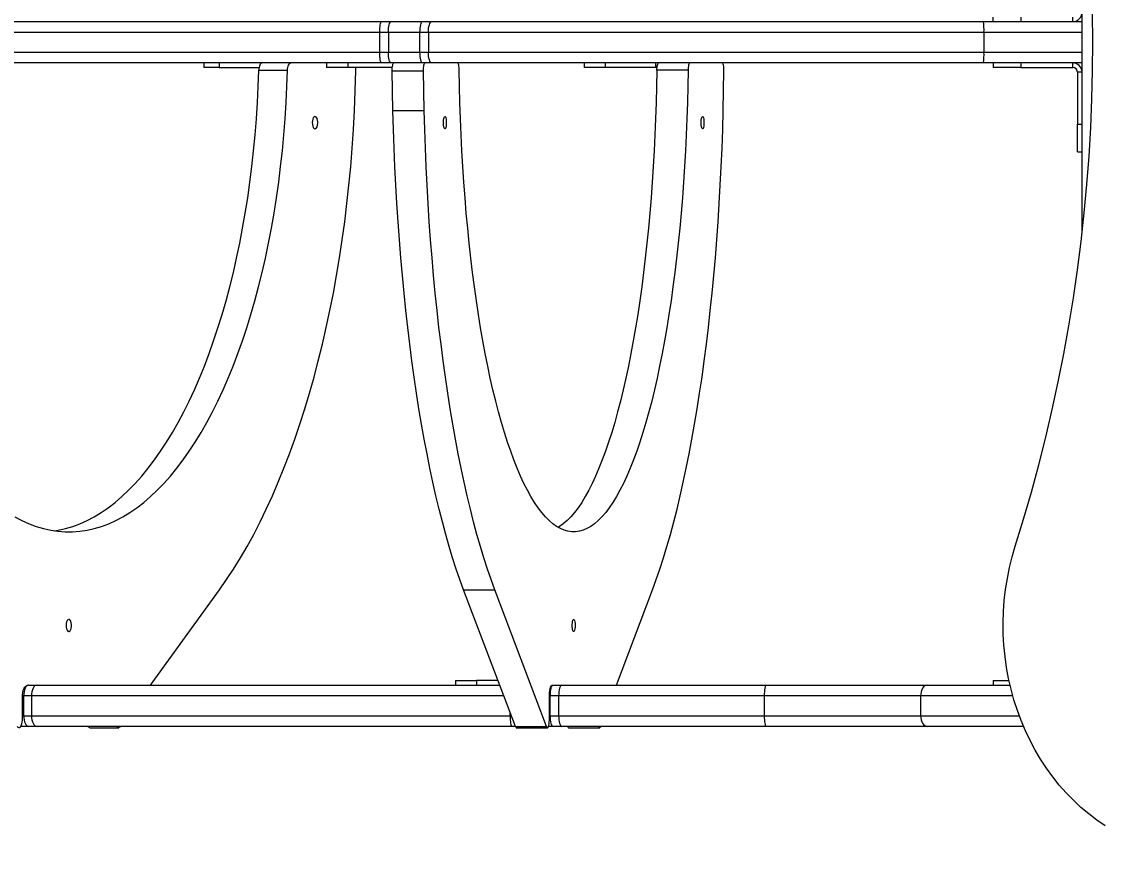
# Model space of a CAD drawing. Header units: millimetres. Extents: x -9608 to 9087, y -7864 to 6934.
# Drawn here: x -4227 to -3520, y -2474 to -1931 of the extents above; entities that cross this region are included whole.
import ezdxf

# ---------------------------------------------------------------- set-up
doc = ezdxf.new("R2010")
doc.units = ezdxf.units.MM
for name, color, linetype in [('DIKOM_ОБЪЕКТ', 7, 'Continuous'), ('DIKOM_РАЗМЕР_ЗОНА', 7, 'Continuous'), ('DIKOM_РАЗМЕР_ОБЪЕКТА', 7, 'Continuous')]:
    doc.layers.add(name, color=color, linetype=linetype)
doc.styles.add('style1', font='arial.ttf', dxfattribs={"width": 0.8})
doc.dimstyles.new('1-50', dxfattribs={"dimtxt": 300, "dimasz": 200, "dimexe": 100, "dimexo": 0, "dimgap": 100, "dimtad": 1, "dimtxsty": 'style1', "dimcen": 200, "dimclrd": 7, "dimclre": 7, "dimclrt": 7, "dimadec": 1, "dimazin": 2, "dimtfac": 1, "dimtmove": 0, "dimatfit": 2, "dimfxl": 0, "dimlwd": 25, "dimlwe": 18, "dimarcsym": 0})

# ---------------------------------------------------------------- blocks, each defined once
blk = doc.blocks.new('*D16')
at = {"layer": 'Defpoints', "color": 0, "transparency": 16777216}
for p in [(-6124.98, 3662.49), (7038.99, -2261.04), (7038.99, -7136.19)]:
    blk.add_point(p, dxfattribs=at)
at = {"layer": 'DIKOM_РАЗМЕР_ОБЪЕКТА', "color": 7, "lineweight": 18, "transparency": 16777216}
for p, q in [((-6124.98, 3662.49), (-6124.98, -7236.19)), ((7038.99, -2261.04), (7038.99, -7236.19))]:
    blk.add_line(p, q, dxfattribs=at)
at = {"layer": 'DIKOM_РАЗМЕР_ОБЪЕКТА', "color": 7, "lineweight": 25, "transparency": 16777216}
blk.add_line((-5924.98, -7136.19), (6838.99, -7136.19), dxfattribs=at)
at = {"layer": 'DIKOM_РАЗМЕР_ОБЪЕКТА', "color": 7, "transparency": 16777216}
for points in [[(-5924.98, -7102.86), (-5924.98, -7169.53), (-6124.98, -7136.19)], [(6838.99, -7102.86), (6838.99, -7169.53), (7038.99, -7136.19)]]:
    blk.add_solid(points, dxfattribs=at)
at = {"layer": 'DIKOM_РАЗМЕР_ОБЪЕКТА', "color": 7, "transparency": 16777216, "insert": (326.37, -6882.92), "char_height": 300, "attachment_point": 5, "style": 'style1'}
blk.add_mtext('13200', dxfattribs=at)
blk = doc.blocks.new('*D17')
at = {"layer": 'Defpoints', "color": 0, "transparency": 16777216}
for p in [(779.88, 5437.62), (-8598.73, -4942.04), (837.12, -4942.04)]:
    blk.add_point(p, dxfattribs=at)
at = {"layer": 'DIKOM_РАЗМЕР_ОБЪЕКТА', "color": 7, "lineweight": 18, "transparency": 16777216}
for p, q in [((779.88, 5437.62), (-8698.73, 5437.62)), ((837.12, -4942.04), (-8698.73, -4942.04))]:
    blk.add_line(p, q, dxfattribs=at)
at = {"layer": 'DIKOM_РАЗМЕР_ОБЪЕКТА', "color": 7, "lineweight": 25, "transparency": 16777216}
blk.add_line((-8598.73, 5237.62), (-8598.73, -4742.04), dxfattribs=at)
at = {"layer": 'DIKOM_РАЗМЕР_ОБЪЕКТА', "color": 7, "transparency": 16777216}
for points in [[(-8632.07, 5237.62), (-8565.4, 5237.62), (-8598.73, 5437.62)], [(-8632.07, -4742.04), (-8565.4, -4742.04), (-8598.73, -4942.04)]]:
    blk.add_solid(points, dxfattribs=at)
at = {"layer": 'DIKOM_РАЗМЕР_ОБЪЕКТА', "color": 7, "transparency": 16777216, "insert": (-8851.9, -261.45), "char_height": 300, "attachment_point": 5, "rotation": 90, "style": 'style1'}
blk.add_mtext('10400', dxfattribs=at)
blk = doc.blocks.new('*D18')
at = {"layer": 'Defpoints', "color": 0, "transparency": 16777216}
for p in [(-1043.16, 6929.58), (-9158.14, -6445.84), (-215.07, -6445.84)]:
    blk.add_point(p, dxfattribs=at)
at = {"layer": 'DIKOM_РАЗМЕР_ЗОНА', "color": 7, "lineweight": 18, "transparency": 16777216}
for p, q in [((-1043.16, 6929.58), (-9258.14, 6929.58)), ((-215.07, -6445.84), (-9258.14, -6445.84))]:
    blk.add_line(p, q, dxfattribs=at)
at = {"layer": 'DIKOM_РАЗМЕР_ЗОНА', "color": 7, "lineweight": 25, "transparency": 16777216}
blk.add_line((-9158.14, 6729.58), (-9158.14, -6245.84), dxfattribs=at)
at = {"layer": 'DIKOM_РАЗМЕР_ЗОНА', "color": 7, "transparency": 16777216}
for points in [[(-9191.48, 6729.58), (-9124.81, 6729.58), (-9158.14, 6929.58)], [(-9191.48, -6245.84), (-9124.81, -6245.84), (-9158.14, -6445.84)]]:
    blk.add_solid(points, dxfattribs=at)
at = {"layer": 'DIKOM_РАЗМЕР_ЗОНА', "color": 7, "transparency": 16777216, "insert": (-9411.42, -257.24), "char_height": 300, "attachment_point": 5, "rotation": 90, "style": 'style1'}
blk.add_mtext('13400', dxfattribs=at)
blk = doc.blocks.new('*D19')
at = {"layer": 'Defpoints', "color": 0, "transparency": 16777216}
for p in [(-8101.46, 2662.49), (9079.68, -1911.42), (9079.68, -7764.48)]:
    blk.add_point(p, dxfattribs=at)
at = {"layer": 'DIKOM_РАЗМЕР_ЗОНА', "color": 7, "lineweight": 18, "transparency": 16777216}
for p, q in [((-8101.46, 2662.49), (-8101.46, -7864.48)), ((9079.68, -1911.42), (9079.68, -7864.48))]:
    blk.add_line(p, q, dxfattribs=at)
at = {"layer": 'DIKOM_РАЗМЕР_ЗОНА', "color": 7, "lineweight": 25, "transparency": 16777216}
blk.add_line((-7901.46, -7764.48), (8879.68, -7764.48), dxfattribs=at)
at = {"layer": 'DIKOM_РАЗМЕР_ЗОНА', "color": 7, "transparency": 16777216}
for points in [[(-7901.46, -7731.15), (-7901.46, -7797.81), (-8101.46, -7764.48)], [(8879.68, -7731.15), (8879.68, -7797.81), (9079.68, -7764.48)]]:
    blk.add_solid(points, dxfattribs=at)
at = {"layer": 'DIKOM_РАЗМЕР_ЗОНА', "color": 7, "transparency": 16777216, "insert": (369.42, -7511.31), "char_height": 300, "attachment_point": 5, "style": 'style1'}
blk.add_mtext('17200', dxfattribs=at)

msp = doc.modelspace()

# ---------------------------------------------------------------- linework, layer by layer
at = {"layer": 'DIKOM_ОБЪЕКТ', "color": 7, "linetype": 'Continuous', "lineweight": 15}
for p, q in [((-3533.887, -2069.249), (-3533.887, -1819.295)), ((-3591.885, -1931.123), (-3591.885, -1928.123)), ((-3573.88, -1928.123), (-3573.88, -1931.123)), ((-3539.883, -1931.123), (-3539.883, -1928.123)), ((-4379.315, -1931.123), (-3991.788, -1931.123)), ((-3991.788, -1931.123), (-3985.501, -1931.123)), ((-3985.501, -1931.123), (-3964.902, -1931.123)), ((-3964.902, -1931.123), (-3958.752, -1931.123)), ((-3958.752, -1931.123), (-3598.218, -1931.123)), ((-3598.218, -1931.123), (-3533.887, -1931.123)), ((-3992.764, -1938.123), (-4383.023, -1938.123)), ((-3987.134, -1938.123), (-3992.764, -1938.123)), ((-3992.764, -1951.123), (-3992.764, -1938.123)), ((-3966.55, -1938.123), (-3987.134, -1938.123)), ((-3987.134, -1938.123), (-3987.134, -1951.123)), ((-3961.041, -1938.123), (-3966.55, -1938.123)), ((-3966.55, -1951.123), (-3966.55, -1938.123)), ((-3597.958, -1938.123), (-3961.041, -1938.123)), ((-3961.041, -1938.123), (-3961.041, -1951.123)), ((-3533.887, -1938.123), (-3597.958, -1938.123)), ((-3597.958, -1938.123), (-3597.958, -1951.123)), ((-4383.023, -1951.123), (-3992.764, -1951.123)), ((-3992.764, -1951.123), (-3987.134, -1951.123)), ((-3987.134, -1951.123), (-3966.55, -1951.123)), ((-3966.55, -1951.123), (-3961.041, -1951.123)), ((-3961.041, -1951.123), (-3597.958, -1951.123)), ((-3597.958, -1951.123), (-3533.887, -1951.123)), ((-3991.788, -1958.123), (-4379.315, -1958.123)), ((-4107.709, -1958.123), (-4107.709, -1961.123)), ((-4097.76, -1958.123), (-4097.76, -1961.123)), ((-4027.585, -1958.123), (-4027.585, -1961.123)), ((-4013.791, -1958.123), (-4013.791, -1961.123)), ((-3985.501, -1958.123), (-3991.788, -1958.123)), ((-3964.902, -1958.123), (-3985.501, -1958.123)), ((-3958.752, -1958.123), (-3964.902, -1958.123)), ((-3598.218, -1958.123), (-3958.752, -1958.123)), ((-3859.204, -1958.123), (-3859.204, -1961.123)), ((-3845.41, -1958.123), (-3845.41, -1961.123)), ((-3812.36, -1961.123), (-3812.36, -1958.123)), ((-3533.887, -1958.123), (-3598.218, -1958.123)), ((-3591.885, -1958.123), (-3591.885, -1961.122)), ((-3573.88, -1958.123), (-3573.88, -1961.122)), ((-3539.883, -1961.122), (-3539.883, -1958.123)), ((-4097.76, -1961.123), (-4107.709, -1961.123)), ((-4097.76, -1961.123), (-4071.744, -1961.123)), ((-4071.927, -1962.836), (-4053.143, -1962.836)), ((-4013.791, -1961.123), (-4027.585, -1961.123)), ((-3984.616, -1961.123), (-4013.791, -1961.123)), ((-4009.244, -1989.268), (-4008.374, -1963.346)), ((-3984.708, -1963.346), (-3964.291, -1963.346)), ((-3984.25, -1989.268), (-3984.708, -1963.346)), ((-3963.834, -1989.268), (-3964.291, -1963.346)), ((-3845.41, -1961.123), (-3859.204, -1961.123)), ((-3812.36, -1961.123), (-3845.41, -1961.123)), ((-3791.303, -1962.836), (-3811.719, -1962.836)), ((-3768.338, -1989.268), (-3767.88, -1963.346)), ((-3573.88, -1961.122), (-3591.885, -1961.122)), ((-3573.88, -1961.122), (-3539.883, -1961.122)), ((-3533.887, -1964.122), (-3536.877, -1964.122)), ((-3536.877, -1964.122), (-3536.877, -1998.122)), ((-3984.25, -1989.268), (-3963.834, -1989.268)), ((-3536.877, -1998.122), (-3533.887, -1998.122)), ((-3536.877, -2016.122), (-3536.877, -1998.122)), ((-3536.877, -2016.122), (-3533.887, -2016.122)), ((-4142.621, -2364.602), (-4097.592, -2302.345)), ((-3938.016, -2302.345), (-3917.6, -2302.345)), ((-3904.218, -2391.584), (-3938.016, -2302.345)), ((-3883.801, -2391.584), (-3917.6, -2302.345)), ((-3838.147, -2364.602), (-3814.572, -2302.345)), ((-4222.424, -2364.603), (-4222.836, -2364.603)), ((-4222.394, -2364.602), (-4222.348, -2364.602)), ((-4222.348, -2364.602), (-4216.824, -2364.602)), ((-4216.824, -2364.602), (-3914.441, -2364.602)), ((-3943.387, -2361.602), (-3943.387, -2364.602)), ((-3943.387, -2361.602), (-3929.608, -2361.602)), ((-3915.57, -2361.602), (-3929.608, -2361.602)), ((-3929.608, -2361.602), (-3929.608, -2364.602)), ((-3880.124, -2364.603), (-3879.91, -2364.603)), ((-3879.895, -2364.602), (-3879.849, -2364.602)), ((-3879.849, -2364.602), (-3873.792, -2364.602)), ((-3873.792, -2364.602), (-3740.445, -2364.602)), ((-3740.445, -2364.602), (-3634.915, -2364.602)), ((-3634.915, -2364.602), (-3580.899, -2364.602)), ((-3591.885, -2361.602), (-3591.885, -2364.602)), ((-3591.885, -2361.602), (-3581.586, -2361.602)), ((-4226.407, -2387.391), (-4226.407, -2372.602)), ((-4225.476, -2371.602), (-4226.376, -2371.602)), ((-4220.395, -2371.602), (-4225.476, -2371.602)), ((-4225.476, -2384.602), (-4225.476, -2371.602)), ((-4220.395, -2371.602), (-4220.395, -2384.602)), ((-3911.786, -2371.602), (-4220.395, -2371.602)), ((-3882.001, -2387.391), (-3882.001, -2372.602)), ((-3881.497, -2371.602), (-3881.986, -2371.602)), ((-3875.913, -2371.602), (-3881.497, -2371.602)), ((-3881.497, -2384.602), (-3881.497, -2371.602)), ((-3741.528, -2371.602), (-3875.913, -2371.602)), ((-3875.913, -2371.602), (-3875.913, -2384.602)), ((-3639.371, -2371.602), (-3741.528, -2371.602)), ((-3741.528, -2371.602), (-3741.528, -2384.602)), ((-3639.371, -2371.602), (-3639.371, -2384.602)), ((-3579.099, -2371.602), (-3639.371, -2371.602)), ((-4226.407, -2384.602), (-4225.476, -2384.602)), ((-4225.476, -2384.602), (-4220.395, -2384.602)), ((-4220.395, -2384.602), (-3907.666, -2384.602)), ((-3907.666, -2384.602), (-3907.666, -2382.502)), ((-3907.666, -2384.602), (-3906.873, -2384.602)), ((-3882.001, -2384.602), (-3881.497, -2384.602)), ((-3881.497, -2384.602), (-3875.913, -2384.602)), ((-3875.913, -2384.602), (-3741.528, -2384.602)), ((-3741.528, -2384.602), (-3639.371, -2384.602)), ((-3639.371, -2384.602), (-3574.872, -2384.602)), ((-4222.348, -2391.602), (-4227.444, -2391.602)), ((-4216.824, -2391.602), (-4222.348, -2391.602)), ((-3906.522, -2391.602), (-4216.824, -2391.602)), ((-4182.141, -2392.392), (-4163.358, -2392.392)), ((-3904.218, -2391.602), (-3906.522, -2391.602)), ((-3904.218, -2391.584), (-3883.801, -2391.584)), ((-3903.592, -2392.392), (-3883.176, -2392.392)), ((-3879.849, -2391.602), (-3882.535, -2391.602)), ((-3873.792, -2391.602), (-3879.849, -2391.602)), ((-3740.445, -2391.602), (-3873.792, -2391.602)), ((-3869.412, -2392.392), (-3848.996, -2392.392)), ((-3634.915, -2391.602), (-3740.445, -2391.602)), ((-3572.095, -2391.602), (-3634.915, -2391.602))]:
    msp.add_line(p, q, dxfattribs=at)
at = {"layer": 'DIKOM_ОБЪЕКТ', "color": 7, "linetype": 'Continuous', "lineweight": 15, "flags": 128}
for points in [[(-3577.466, -2273.766), (-3572.049, -2256.16), (-3566.922, -2238.435), (-3562.085, -2220.597), (-3557.568, -2202.654), (-3553.357, -2184.612), (-3549.435, -2166.479), (-3545.834, -2148.261), (-3542.538, -2129.965), (-3539.548, -2111.598), (-3536.877, -2093.168), (-3534.512, -2074.68), (-3532.468, -2056.143), (-3530.728, -2037.563), (-3529.309, -2018.948), (-3528.21, -2000.304), (-3527.417, -1981.638), (-3526.944, -1962.959), (-3526.776, -1944.272), (-3526.944, -1925.586)], [(-3992.764, -1938.123), (-3992.749, -1936.758), (-3992.688, -1935.444), (-3992.596, -1934.234), (-3992.474, -1933.174), (-3992.322, -1932.303), (-3992.154, -1931.656), (-3991.971, -1931.258), (-3991.788, -1931.123)], [(-3987.134, -1938.123), (-3987.103, -1936.758), (-3987.012, -1935.444), (-3986.859, -1934.234), (-3986.646, -1933.174), (-3986.401, -1932.303), (-3986.127, -1931.656), (-3985.806, -1931.258), (-3985.501, -1931.123)], [(-3966.55, -1938.123), (-3966.519, -1936.758), (-3966.412, -1935.444), (-3966.275, -1934.234), (-3966.061, -1933.174), (-3965.817, -1932.303), (-3965.527, -1931.656), (-3965.222, -1931.258), (-3964.902, -1931.123)], [(-3961.041, -1938.123), (-3960.996, -1936.758), (-3960.873, -1935.444), (-3960.66, -1934.234), (-3960.37, -1933.174), (-3960.034, -1932.303), (-3959.637, -1931.656), (-3959.21, -1931.258), (-3958.752, -1931.123)], [(-3991.788, -1958.123), (-3991.971, -1957.989), (-3992.154, -1957.591), (-3992.322, -1956.943), (-3992.474, -1956.073), (-3992.596, -1955.012), (-3992.688, -1953.802), (-3992.749, -1952.489), (-3992.764, -1951.123)], [(-3985.501, -1958.123), (-3985.806, -1957.989), (-3986.127, -1957.591), (-3986.401, -1956.943), (-3986.646, -1956.073), (-3986.859, -1955.012), (-3987.012, -1953.802), (-3987.103, -1952.489), (-3987.134, -1951.123)], [(-3964.902, -1958.123), (-3965.222, -1957.989), (-3965.527, -1957.591), (-3965.817, -1956.943), (-3966.061, -1956.073), (-3966.275, -1955.012), (-3966.412, -1953.802), (-3966.519, -1952.489), (-3966.55, -1951.123)], [(-3958.752, -1958.123), (-3959.21, -1957.989), (-3959.637, -1957.591), (-3960.034, -1956.943), (-3960.37, -1956.073), (-3960.66, -1955.012), (-3960.873, -1953.802), (-3960.996, -1952.489), (-3961.041, -1951.123)], [(-4069.684, -1958.123), (-4070.111, -1958.212), (-4070.523, -1958.476), (-4070.889, -1958.907), (-4071.225, -1959.487), (-4071.5, -1960.198), (-4071.713, -1961.013), (-4071.866, -1961.903), (-4071.927, -1962.836)], [(-4053.143, -1962.836), (-4053.082, -1961.903), (-4052.93, -1961.013), (-4052.716, -1960.198), (-4052.441, -1959.487), (-4052.106, -1958.907), (-4051.74, -1958.476), (-4051.328, -1958.212), (-4050.9, -1958.123)], [(-3984.708, -1963.346), (-3984.692, -1962.339), (-3984.631, -1961.365), (-3984.525, -1960.462), (-3984.387, -1959.667), (-3984.204, -1959.012), (-3983.991, -1958.525), (-3983.777, -1958.224), (-3983.533, -1958.123)], [(-3964.291, -1963.346), (-3964.276, -1962.339), (-3964.215, -1961.365), (-3964.108, -1960.462), (-3963.971, -1959.667), (-3963.788, -1959.012), (-3963.574, -1958.525), (-3963.361, -1958.224), (-3963.116, -1958.123)], [(-3940.854, -1962.836), (-3940.9, -1961.903), (-3940.961, -1961.013), (-3941.083, -1960.198), (-3941.22, -1959.487), (-3941.403, -1958.907), (-3941.602, -1958.476), (-3941.8, -1958.212), (-3942.029, -1958.123)], [(-3810.88, -1958.318), (-3811.215, -1958.238), (-3812.36, -1958.123)], [(-3811.719, -1962.836), (-3811.688, -1961.903), (-3811.612, -1961.013), (-3811.505, -1960.198), (-3811.368, -1959.487), (-3811.185, -1958.907), (-3810.986, -1958.476), (-3810.773, -1958.212), (-3810.559, -1958.123)], [(-3790.143, -1958.123), (-3790.356, -1958.212), (-3790.57, -1958.476), (-3790.768, -1958.907), (-3790.952, -1959.487), (-3791.089, -1960.198), (-3791.196, -1961.013), (-3791.272, -1961.903), (-3791.303, -1962.836)], [(-3767.88, -1963.346), (-3767.896, -1962.339), (-3767.957, -1961.365), (-3768.063, -1960.462), (-3768.201, -1959.667), (-3768.384, -1959.012), (-3768.582, -1958.525), (-3768.811, -1958.224), (-3769.04, -1958.123)], [(-4231.335, -2254.599), (-4226.697, -2257.055), (-4222.043, -2259.165), (-4217.343, -2260.927), (-4212.628, -2262.339), (-4207.883, -2263.399), (-4203.137, -2264.107), (-4198.376, -2264.461), (-4193.616, -2264.461), (-4188.87, -2264.107), (-4184.11, -2263.399), (-4179.379, -2262.339), (-4174.664, -2260.927), (-4169.965, -2259.165), (-4165.311, -2257.055), (-4160.672, -2254.599), (-4156.079, -2251.8), (-4151.532, -2248.661), (-4147.031, -2245.185), (-4142.59, -2241.377), (-4138.196, -2237.24), (-4133.878, -2232.779), (-4129.636, -2228), (-4125.455, -2222.907), (-4121.35, -2217.506), (-4117.322, -2211.803), (-4113.4, -2205.804), (-4109.555, -2199.516), (-4105.817, -2192.946), (-4102.17, -2186.101), (-4098.63, -2178.989), (-4095.197, -2171.617), (-4091.87, -2163.994), (-4088.666, -2156.129), (-4085.584, -2148.029), (-4082.608, -2139.704), (-4079.77, -2131.163), (-4077.054, -2122.415), (-4074.475, -2113.471), (-4072.034, -2104.34), (-4069.73, -2095.032), (-4067.563, -2085.557), (-4065.533, -2075.926), (-4063.641, -2066.151), (-4061.917, -2056.24), (-4060.33, -2046.205), (-4058.881, -2036.059), (-4057.599, -2025.811), (-4056.47, -2015.473), (-4055.493, -2005.056), (-4054.669, -1994.573), (-4053.998, -1984.034), (-4053.494, -1973.451), (-4053.143, -1962.836)], [(-4205.396, -2263.815), (-4202.893, -2263.399), (-4198.163, -2262.339), (-4193.448, -2260.927), (-4188.748, -2259.165), (-4184.094, -2257.055), (-4179.456, -2254.599), (-4174.863, -2251.8), (-4170.316, -2248.661), (-4165.814, -2245.185), (-4161.374, -2241.377), (-4156.979, -2237.24), (-4152.661, -2232.779), (-4148.419, -2228), (-4144.238, -2222.907), (-4140.134, -2217.506), (-4136.105, -2211.803), (-4132.184, -2205.804), (-4128.339, -2199.516), (-4124.6, -2192.946), (-4120.953, -2186.101), (-4117.413, -2178.989), (-4113.98, -2171.617), (-4110.654, -2163.994), (-4107.449, -2156.129), (-4104.367, -2148.029), (-4101.392, -2139.704), (-4098.554, -2131.163), (-4095.837, -2122.415), (-4093.259, -2113.471), (-4090.817, -2104.34), (-4088.513, -2095.032), (-4086.346, -2085.557), (-4084.317, -2075.926), (-4082.425, -2066.151), (-4080.701, -2056.24), (-4079.114, -2046.205), (-4077.664, -2036.059), (-4076.382, -2025.811), (-4075.253, -2015.473), (-4074.277, -2005.056), (-4073.453, -1994.573), (-4072.781, -1984.034), (-4072.278, -1973.451), (-4071.927, -1962.836)], [(-3791.303, -1962.836), (-3791.486, -1973.451), (-3791.76, -1984.034), (-3792.111, -1994.573), (-3792.538, -2005.056), (-3793.057, -2015.473), (-3793.637, -2025.811), (-3794.324, -2036.059), (-3795.071, -2046.205), (-3795.895, -2056.24), (-3796.811, -2066.151), (-3797.788, -2075.926), (-3798.856, -2085.557), (-3799.985, -2095.032), (-3801.205, -2104.34), (-3802.472, -2113.471), (-3803.83, -2122.415), (-3805.249, -2131.163), (-3806.729, -2139.704), (-3808.286, -2148.029), (-3809.903, -2156.129), (-3811.581, -2163.994), (-3813.321, -2171.617), (-3815.121, -2178.989), (-3816.968, -2186.101), (-3818.875, -2192.946), (-3820.844, -2199.516), (-3822.842, -2205.804), (-3824.902, -2211.803), (-3827.008, -2217.506), (-3829.16, -2222.907), (-3831.342, -2228), (-3833.569, -2232.779), (-3835.828, -2237.24), (-3838.132, -2241.377), (-3840.451, -2245.185), (-3842.801, -2248.661), (-3845.181, -2251.8), (-3847.592, -2254.599), (-3850.018, -2257.055), (-3852.46, -2259.165), (-3854.916, -2260.927), (-3857.388, -2262.339), (-3859.86, -2263.399), (-3862.347, -2264.107), (-3864.835, -2264.461), (-3867.322, -2264.461), (-3869.824, -2264.107), (-3872.311, -2263.399), (-3874.783, -2262.339), (-3877.255, -2260.927), (-3879.712, -2259.165), (-3882.153, -2257.055), (-3884.58, -2254.599), (-3886.975, -2251.8), (-3889.356, -2248.661), (-3891.721, -2245.185), (-3894.04, -2241.377), (-3896.329, -2237.24), (-3898.602, -2232.779), (-3900.83, -2228), (-3903.012, -2222.907), (-3905.164, -2217.506), (-3907.254, -2211.803), (-3909.314, -2205.804), (-3911.328, -2199.516), (-3913.297, -2192.946), (-3915.204, -2186.101), (-3917.05, -2178.989), (-3918.851, -2171.617), (-3920.59, -2163.994), (-3922.269, -2156.129), (-3923.886, -2148.029), (-3925.427, -2139.704), (-3926.923, -2131.163), (-3928.342, -2122.415), (-3929.684, -2113.471), (-3930.966, -2104.34), (-3932.172, -2095.032), (-3933.316, -2085.557), (-3934.369, -2075.926), (-3935.361, -2066.151), (-3936.261, -2056.24), (-3937.1, -2046.205), (-3937.848, -2036.059), (-3938.519, -2025.811), (-3939.114, -2015.473), (-3939.633, -2005.056), (-3940.06, -1994.573), (-3940.411, -1984.034), (-3940.671, -1973.451), (-3940.854, -1962.836)], [(-3811.719, -1962.836), (-3811.917, -1973.451), (-3812.177, -1984.034), (-3812.527, -1994.573), (-3812.955, -2005.056), (-3813.474, -2015.473), (-3814.053, -2025.811), (-3814.74, -2036.059), (-3815.488, -2046.205), (-3816.312, -2056.24), (-3817.227, -2066.151), (-3818.204, -2075.926), (-3819.272, -2085.557), (-3820.401, -2095.032), (-3821.622, -2104.34), (-3822.888, -2113.471), (-3824.246, -2122.415), (-3825.665, -2131.163), (-3827.145, -2139.704), (-3828.702, -2148.029), (-3830.319, -2156.129), (-3831.998, -2163.994), (-3833.737, -2171.617), (-3835.538, -2178.989), (-3837.384, -2186.101), (-3839.291, -2192.946), (-3841.26, -2199.516), (-3843.259, -2205.804), (-3845.319, -2211.803), (-3847.424, -2217.506), (-3849.576, -2222.907), (-3851.758, -2228), (-3853.986, -2232.779), (-3856.244, -2237.24), (-3858.548, -2241.377), (-3860.867, -2245.185), (-3863.217, -2248.661), (-3865.598, -2251.8), (-3868.008, -2254.599), (-3870.435, -2257.055), (-3872.876, -2259.165), (-3875.333, -2260.927), (-3876.294, -2261.519)], [(-3811.642, -1961.214), (-3811.78, -1961.181), (-3812.36, -1961.123)], [(-4097.592, -2302.345), (-4092.923, -2295.689), (-4088.361, -2288.731), (-4083.89, -2281.477), (-4079.511, -2273.933), (-4075.223, -2266.105), (-4071.057, -2258.001), (-4066.983, -2249.627), (-4063.031, -2240.99), (-4059.186, -2232.097), (-4055.463, -2222.957), (-4051.877, -2213.577), (-4048.398, -2203.966), (-4045.041, -2194.131), (-4041.821, -2184.081), (-4038.739, -2173.824), (-4035.794, -2163.37), (-4032.986, -2152.727), (-4030.316, -2141.904), (-4027.783, -2130.911), (-4025.403, -2119.757), (-4023.16, -2108.452), (-4021.069, -2097.006), (-4019.132, -2085.427), (-4017.361, -2073.727), (-4015.729, -2061.915), (-4014.249, -2050.002), (-4012.936, -2037.996), (-4011.777, -2025.91), (-4010.77, -2013.753), (-4009.93, -2001.536), (-4009.244, -1989.268)], [(-4036.939, -1997.123), (-4036.862, -1998.302), (-4036.618, -1999.376), (-4036.267, -2000.25), (-4035.794, -2000.846), (-4035.275, -2001.111), (-4034.741, -2001.022), (-4034.253, -2000.587), (-4033.841, -1999.844), (-4033.536, -1998.858), (-4033.383, -1997.719), (-4033.383, -1996.527), (-4033.536, -1995.387), (-4033.841, -1994.402), (-4034.253, -1993.658), (-4034.741, -1993.223), (-4035.275, -1993.134), (-4035.794, -1993.399), (-4036.267, -1993.996), (-4036.618, -1994.87), (-4036.862, -1995.944), (-4036.939, -1997.123)], [(-3938.016, -2302.345), (-3940.442, -2295.689), (-3942.838, -2288.731), (-3945.187, -2281.477), (-3947.476, -2273.933), (-3949.719, -2266.105), (-3951.901, -2258.001), (-3954.022, -2249.627), (-3956.097, -2240.99), (-3958.112, -2232.097), (-3960.049, -2222.957), (-3961.942, -2213.577), (-3963.757, -2203.966), (-3965.512, -2194.131), (-3967.191, -2184.081), (-3968.808, -2173.824), (-3970.349, -2163.37), (-3971.829, -2152.727), (-3973.218, -2141.904), (-3974.545, -2130.911), (-3975.797, -2119.757), (-3976.971, -2108.452), (-3978.055, -2097.006), (-3979.077, -2085.427), (-3980.008, -2073.727), (-3980.862, -2061.915), (-3981.625, -2050.002), (-3982.312, -2037.996), (-3982.922, -2025.91), (-3983.456, -2013.753), (-3983.884, -2001.536), (-3984.25, -1989.268)], [(-3917.6, -2302.345), (-3920.026, -2295.689), (-3922.421, -2288.731), (-3924.771, -2281.477), (-3927.06, -2273.933), (-3929.303, -2266.105), (-3931.485, -2258.001), (-3933.606, -2249.627), (-3935.681, -2240.99), (-3937.695, -2232.097), (-3939.633, -2222.957), (-3941.525, -2213.577), (-3943.341, -2203.966), (-3945.096, -2194.131), (-3946.774, -2184.081), (-3948.392, -2173.824), (-3949.933, -2163.37), (-3951.413, -2152.727), (-3952.802, -2141.904), (-3954.129, -2130.911), (-3955.38, -2119.757), (-3956.555, -2108.452), (-3957.639, -2097.006), (-3958.661, -2085.427), (-3959.592, -2073.727), (-3960.446, -2061.915), (-3961.209, -2050.002), (-3961.896, -2037.996), (-3962.506, -2025.91), (-3963.04, -2013.753), (-3963.467, -2001.536), (-3963.834, -1989.268)], [(-3949.338, -1997.123), (-3949.384, -1998.302), (-3949.506, -1999.376), (-3949.689, -2000.25), (-3949.933, -2000.846), (-3950.208, -2001.111), (-3950.482, -2001.022), (-3950.742, -2000.587), (-3950.955, -1999.844), (-3951.123, -1998.858), (-3951.199, -1997.719), (-3951.199, -1996.527), (-3951.123, -1995.387), (-3950.955, -1994.402), (-3950.742, -1993.658), (-3950.482, -1993.223), (-3950.208, -1993.134), (-3949.933, -1993.399), (-3949.689, -1993.996), (-3949.506, -1994.87), (-3949.384, -1995.944), (-3949.338, -1997.123)], [(-3814.572, -2302.345), (-3812.131, -2295.689), (-3809.75, -2288.731), (-3807.401, -2281.477), (-3805.112, -2273.933), (-3802.869, -2266.105), (-3800.687, -2258.001), (-3798.55, -2249.627), (-3796.491, -2240.99), (-3794.476, -2232.097), (-3792.523, -2222.957), (-3790.646, -2213.577), (-3788.831, -2203.966), (-3787.076, -2194.131), (-3785.382, -2184.081), (-3783.78, -2173.824), (-3782.224, -2163.37), (-3780.759, -2152.727), (-3779.355, -2141.904), (-3778.043, -2130.911), (-3776.791, -2119.757), (-3775.616, -2108.452), (-3774.533, -2097.006), (-3773.511, -2085.427), (-3772.58, -2073.727), (-3771.725, -2061.915), (-3770.947, -2050.002), (-3770.261, -2037.996), (-3769.666, -2025.91), (-3769.132, -2013.753), (-3768.689, -2001.536), (-3768.338, -1989.268)], [(-3780.957, -1997.123), (-3781.003, -1998.302), (-3781.125, -1999.376), (-3781.308, -2000.25), (-3781.552, -2000.846), (-3781.827, -2001.111), (-3782.101, -2001.022), (-3782.361, -2000.587), (-3782.574, -1999.844), (-3782.742, -1998.858), (-3782.819, -1997.719), (-3782.819, -1996.527), (-3782.742, -1995.387), (-3782.574, -1994.402), (-3782.361, -1993.658), (-3782.101, -1993.223), (-3781.827, -1993.134), (-3781.552, -1993.399), (-3781.308, -1993.996), (-3781.125, -1994.87), (-3781.003, -1995.944), (-3780.957, -1997.123)], [(-3518.689, -2456.49), (-3524.152, -2452.778), (-3529.446, -2448.762), (-3534.558, -2444.454), (-3539.487, -2439.862), (-3544.232, -2434.997), (-3548.749, -2429.872), (-3553.052, -2424.499), (-3557.111, -2418.89), (-3560.941, -2413.059), (-3564.511, -2407.019), (-3567.822, -2400.785), (-3570.874, -2394.372), (-3573.651, -2387.795), (-3576.138, -2381.07), (-3578.351, -2374.212), (-3580.258, -2367.238), (-3581.876, -2360.165), (-3583.203, -2353.009), (-3584.21, -2345.787), (-3584.912, -2338.517), (-3585.324, -2331.216), (-3585.4, -2323.901), (-3585.187, -2316.59), (-3584.668, -2309.3), (-3583.829, -2302.048), (-3582.684, -2294.852), (-3581.25, -2287.728), (-3579.511, -2280.694), (-3577.466, -2273.766)], [(-4197.797, -2325.602), (-4197.705, -2326.781), (-4197.476, -2327.856), (-4197.125, -2328.73), (-4196.652, -2329.326), (-4196.133, -2329.591), (-4195.599, -2329.502), (-4195.111, -2329.066), (-4194.684, -2328.323), (-4194.394, -2327.338), (-4194.226, -2326.199), (-4194.226, -2325.006), (-4194.394, -2323.867), (-4194.684, -2322.882), (-4195.111, -2322.138), (-4195.599, -2321.702), (-4196.133, -2321.613), (-4196.652, -2321.879), (-4197.125, -2322.475), (-4197.476, -2323.349), (-4197.705, -2324.423), (-4197.797, -2325.602)], [(-3865.155, -2325.602), (-3865.186, -2326.781), (-3865.308, -2327.856), (-3865.506, -2328.73), (-3865.735, -2329.326), (-3866.01, -2329.591), (-3866.299, -2329.502), (-3866.559, -2329.066), (-3866.772, -2328.323), (-3866.925, -2327.338), (-3867.017, -2326.199), (-3867.017, -2325.006), (-3866.925, -2323.867), (-3866.772, -2322.882), (-3866.559, -2322.138), (-3866.299, -2321.702), (-3866.01, -2321.613), (-3865.735, -2321.879), (-3865.506, -2322.475), (-3865.308, -2323.349), (-3865.186, -2324.423), (-3865.155, -2325.602)], [(-4226.407, -2372.602), (-4226.346, -2371.042), (-4226.132, -2369.541), (-4225.812, -2368.158), (-4225.369, -2366.946), (-4224.82, -2365.951), (-4224.21, -2365.211), (-4223.538, -2364.756), (-4222.836, -2364.603)], [(-4222.348, -2364.602), (-4222.958, -2364.737), (-4223.538, -2365.135), (-4224.088, -2365.782), (-4224.561, -2366.652), (-4224.942, -2367.713), (-4225.232, -2368.923), (-4225.415, -2370.236), (-4225.476, -2371.602)], [(-4216.824, -2364.602), (-4217.526, -2364.737), (-4218.198, -2365.135), (-4218.808, -2365.782), (-4219.357, -2366.652), (-4219.8, -2367.713), (-4220.136, -2368.923), (-4220.334, -2370.236), (-4220.395, -2371.602)], [(-3882.001, -2372.602), (-3881.97, -2371.042), (-3881.863, -2369.541), (-3881.68, -2368.158), (-3881.451, -2366.946), (-3881.162, -2365.951), (-3880.841, -2365.211), (-3880.49, -2364.756), (-3880.124, -2364.603)], [(-3879.849, -2364.602), (-3880.17, -2364.737), (-3880.475, -2365.135), (-3880.765, -2365.782), (-3881.009, -2366.652), (-3881.223, -2367.713), (-3881.36, -2368.923), (-3881.467, -2370.236), (-3881.497, -2371.602)], [(-3873.792, -2364.602), (-3874.204, -2364.737), (-3874.6, -2365.135), (-3874.966, -2365.782), (-3875.287, -2366.652), (-3875.562, -2367.713), (-3875.76, -2368.923), (-3875.867, -2370.236), (-3875.913, -2371.602)], [(-3740.445, -2364.602), (-3740.659, -2364.737), (-3740.857, -2365.135), (-3741.04, -2365.782), (-3741.208, -2366.652), (-3741.345, -2367.713), (-3741.437, -2368.923), (-3741.498, -2370.236), (-3741.528, -2371.602)], [(-3634.915, -2364.602), (-3635.785, -2364.737), (-3636.624, -2365.135), (-3637.387, -2365.782), (-3638.074, -2366.652), (-3638.623, -2367.713), (-3639.035, -2368.923), (-3639.294, -2370.236), (-3639.371, -2371.602)], [(-4229.871, -2391.584), (-4229.321, -2392.157), (-4228.741, -2392.387), (-4228.146, -2392.261), (-4227.582, -2391.786), (-4227.094, -2390.996), (-4226.727, -2389.948), (-4226.483, -2388.717), (-4226.407, -2387.391)], [(-4225.476, -2384.602), (-4225.415, -2385.968), (-4225.232, -2387.28), (-4224.942, -2388.491), (-4224.561, -2389.552), (-4224.088, -2390.422), (-4223.538, -2391.069), (-4222.958, -2391.468), (-4222.348, -2391.602)], [(-4220.395, -2384.602), (-4220.334, -2385.968), (-4220.136, -2387.28), (-4219.8, -2388.491), (-4219.357, -2389.552), (-4218.808, -2390.422), (-4218.198, -2391.069), (-4217.526, -2391.468), (-4216.824, -2391.602)], [(-3907.666, -2384.602), (-3907.636, -2385.968), (-3907.574, -2387.28), (-3907.468, -2388.491), (-3907.33, -2389.552), (-3907.163, -2390.422), (-3906.964, -2391.069), (-3906.751, -2391.468), (-3906.522, -2391.602)], [(-3883.801, -2391.584), (-3883.527, -2392.157), (-3883.221, -2392.387), (-3882.901, -2392.261), (-3882.611, -2391.786), (-3882.352, -2390.996), (-3882.169, -2389.948), (-3882.047, -2388.717), (-3882.001, -2387.391)], [(-3881.497, -2384.602), (-3881.467, -2385.968), (-3881.36, -2387.28), (-3881.223, -2388.491), (-3881.009, -2389.552), (-3880.765, -2390.422), (-3880.475, -2391.069), (-3880.17, -2391.468), (-3879.849, -2391.602)], [(-3875.913, -2384.602), (-3875.867, -2385.968), (-3875.76, -2387.28), (-3875.562, -2388.491), (-3875.287, -2389.552), (-3874.966, -2390.422), (-3874.6, -2391.069), (-3874.204, -2391.468), (-3873.792, -2391.602)], [(-3741.528, -2384.602), (-3741.498, -2385.968), (-3741.437, -2387.28), (-3741.345, -2388.491), (-3741.208, -2389.552), (-3741.04, -2390.422), (-3740.857, -2391.069), (-3740.659, -2391.468), (-3740.445, -2391.602)], [(-3639.371, -2384.602), (-3639.294, -2385.968), (-3639.035, -2387.28), (-3638.623, -2388.491), (-3638.074, -2389.552), (-3637.387, -2390.422), (-3636.624, -2391.069), (-3635.785, -2391.468), (-3634.915, -2391.602)], [(-4162.137, -2391.584), (-4162.686, -2392.157), (-4163.266, -2392.387), (-4163.861, -2392.261), (-4164.426, -2391.786), (-4164.563, -2391.602)], [(-3904.218, -2391.584), (-3903.943, -2392.157), (-3903.638, -2392.387), (-3903.592, -2392.392)], [(-3869.412, -2392.392), (-3869.687, -2392.261), (-3869.977, -2391.786), (-3870.053, -2391.602)], [(-3848.355, -2391.584), (-3848.645, -2392.157), (-3848.95, -2392.387), (-3849.271, -2392.261), (-3849.561, -2391.786), (-3849.622, -2391.602)]]:
    msp.add_lwpolyline(points, dxfattribs=at)
at = {"layer": 'DIKOM_ОБЪЕКТ', "color": 7, "linetype": 'Continuous', "lineweight": 15}
for centre, radius, start, end in [((-3539.881, -1925.123), 6, 270, 0), ((-3643.502, -1936.306), 45.58, 357.715286, 6.529217), ((-3643.491, -1952.941), 45.569, 353.46967, 2.285828), ((-3539.881, -1964.122), 6, 0, 90), ((-4019.036, -1963.105), 10.665, 358.706024, 10.711404), ((-3539.881, -1964.122), 3, 0, 90), ((-4181.931, -2390.756), 1.649, 210.857484, 262.687843)]:
    msp.add_arc(centre, radius, start, end, dxfattribs=at)

# ---------------------------------------------------------------- dimensions: what is measured, and where the dimension line sits
at = {"layer": 'DIKOM_РАЗМЕР_ЗОНА'}
dim = msp.add_linear_dim(base=(-9158.142, -6445.841), p1=(-1043.162, 6929.576), p2=(-215.074, -6445.841), angle=90, text='13400', dimstyle='1-50', dxfattribs=at)
dim.commit()
dim.dimension.update_dxf_attribs({"geometry": '*D18', "text_midpoint": (-9158.142, -257.239), "dimtype": 160})
dim = msp.add_linear_dim(base=(9079.685, -7764.48), p1=(-8101.458, 2662.494), p2=(9079.685, -1911.421), text='17200', dimstyle='1-50', dxfattribs=at)
dim.commit()
dim.dimension.update_dxf_attribs({"geometry": '*D19', "text_midpoint": (369.421, -7764.48), "dimtype": 160})
at = {"layer": 'DIKOM_РАЗМЕР_ОБЪЕКТА'}
dim = msp.add_linear_dim(base=(-8598.733, -4942.044), p1=(779.88, 5437.622), p2=(837.115, -4942.044), angle=90, text='10400', dimstyle='1-50', dxfattribs=at)
dim.commit()
dim.dimension.update_dxf_attribs({"geometry": '*D17', "text_midpoint": (-8598.733, -261.45), "dimtype": 160})
dim = msp.add_linear_dim(base=(7038.989, -7136.194), p1=(-6124.982, 3662.494), p2=(7038.989, -2261.037), text='13200', dimstyle='1-50', dxfattribs=at)
dim.commit()
dim.dimension.update_dxf_attribs({"geometry": '*D16', "text_midpoint": (326.371, -7136.194), "dimtype": 160})

doc.saveas('drawing.dxf')
